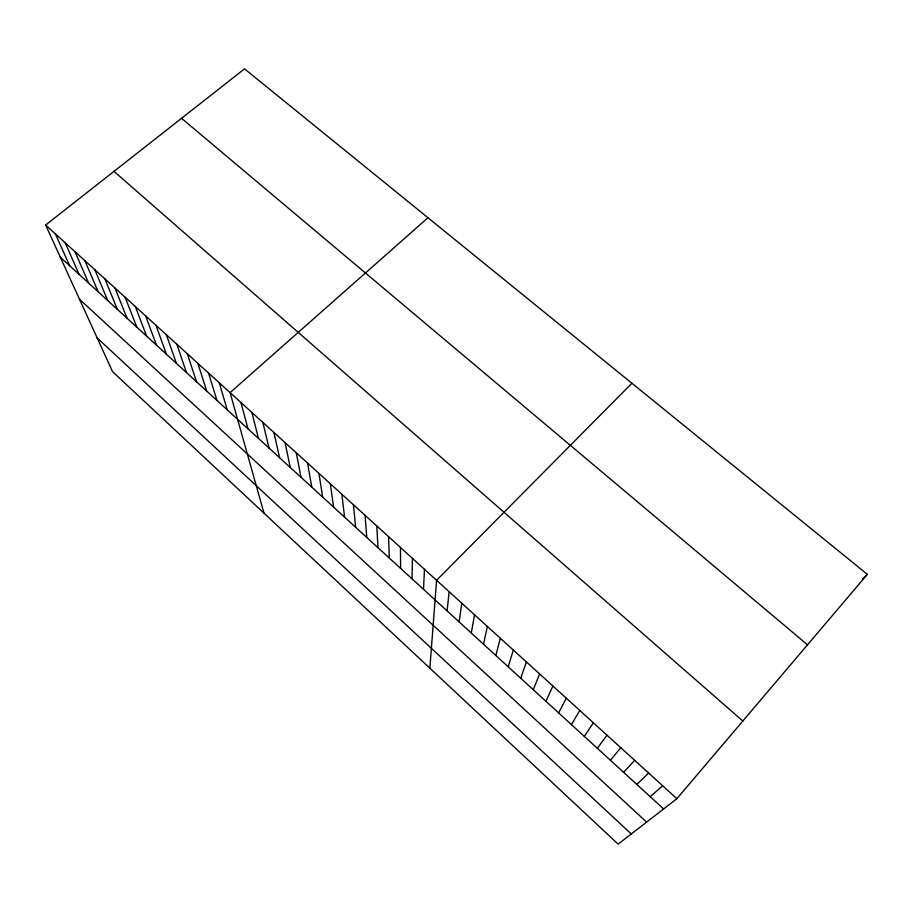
<?xml version="1.0" encoding="UTF-8"?>
<svg xmlns="http://www.w3.org/2000/svg" width="913" height="913" viewBox="0 0 913 913"><rect width="100%" height="100%" fill="white"/><g stroke="black" fill="none" stroke-linecap="round" stroke-linejoin="round"><path stroke-width="1.37" d="M412.037 578.842L412.425 558.345M423.518 589.353L424.465 569.29M429.863 668.19L436.585 580.303L631.922 383.255M447.073 610.888L449.15 591.727M459.136 621.924L461.807 603.231M471.291 633.04L474.555 614.814M483.513 644.224L487.382 626.478M495.827 655.477L500.313 638.221M508.221 666.81L513.323 650.045M520.695 678.222L526.424 661.948M533.249 689.703L539.629 673.942M545.894 701.264L552.913 686.028M558.619 712.905L566.3 698.183M571.435 724.625L579.778 710.44M584.343 736.426L593.359 722.776M597.33 748.306L607.031 735.205M610.409 760.267L620.794 747.713M676.887 798.692L867.35 574.334L244.524 68.863L45.65 225.032L112.539 371.637L618.135 844.137L676.887 798.692L45.65 225.032M623.579 772.307L634.672 760.324M636.84 784.438L648.641 773.026M862.351 579.025L867.35 574.334M427.969 217.739L230.076 392.636L263.994 513.174M650.193 796.65L662.712 785.808M181.561 118.313L807.514 644.818M113.999 171.359L742.828 721.008M60.326 257.204L663.637 808.941M79.511 299.247L646.621 822.099M97.155 337.924L631.282 833.968M55.373 233.865L69.696 265.774M65.165 242.755L79.123 274.391M75.003 251.703L88.595 283.053M84.909 260.707L98.136 291.772M94.872 269.757L107.723 300.537M104.892 278.864L117.366 309.359M114.981 288.029L127.055 318.226M125.127 297.25L136.813 327.151M135.329 306.528L146.628 336.121M145.601 315.864L156.5 345.148M155.94 325.256L166.428 354.233M166.337 334.706L176.414 363.363M176.791 344.212L186.457 372.55M187.313 353.776L196.557 381.794M197.904 363.397L206.726 391.084M208.563 373.086L216.952 400.442M219.291 382.832L227.234 409.846M240.941 402.507L247.994 428.825M251.862 412.436L258.47 438.411M262.864 422.422L269.004 448.043M273.923 432.488L279.606 457.744M285.061 442.6L290.277 467.49M296.269 452.791L301.005 477.305M307.555 463.039L311.801 487.177M318.911 473.356L322.666 497.117M330.335 483.742L333.587 507.114M341.827 494.195L344.589 517.169M353.411 504.706L355.659 527.292M365.052 515.297L366.786 537.472M376.784 525.956L377.993 547.72M388.584 536.684L389.269 558.026M400.465 547.48L400.613 568.4"/></g></svg>
